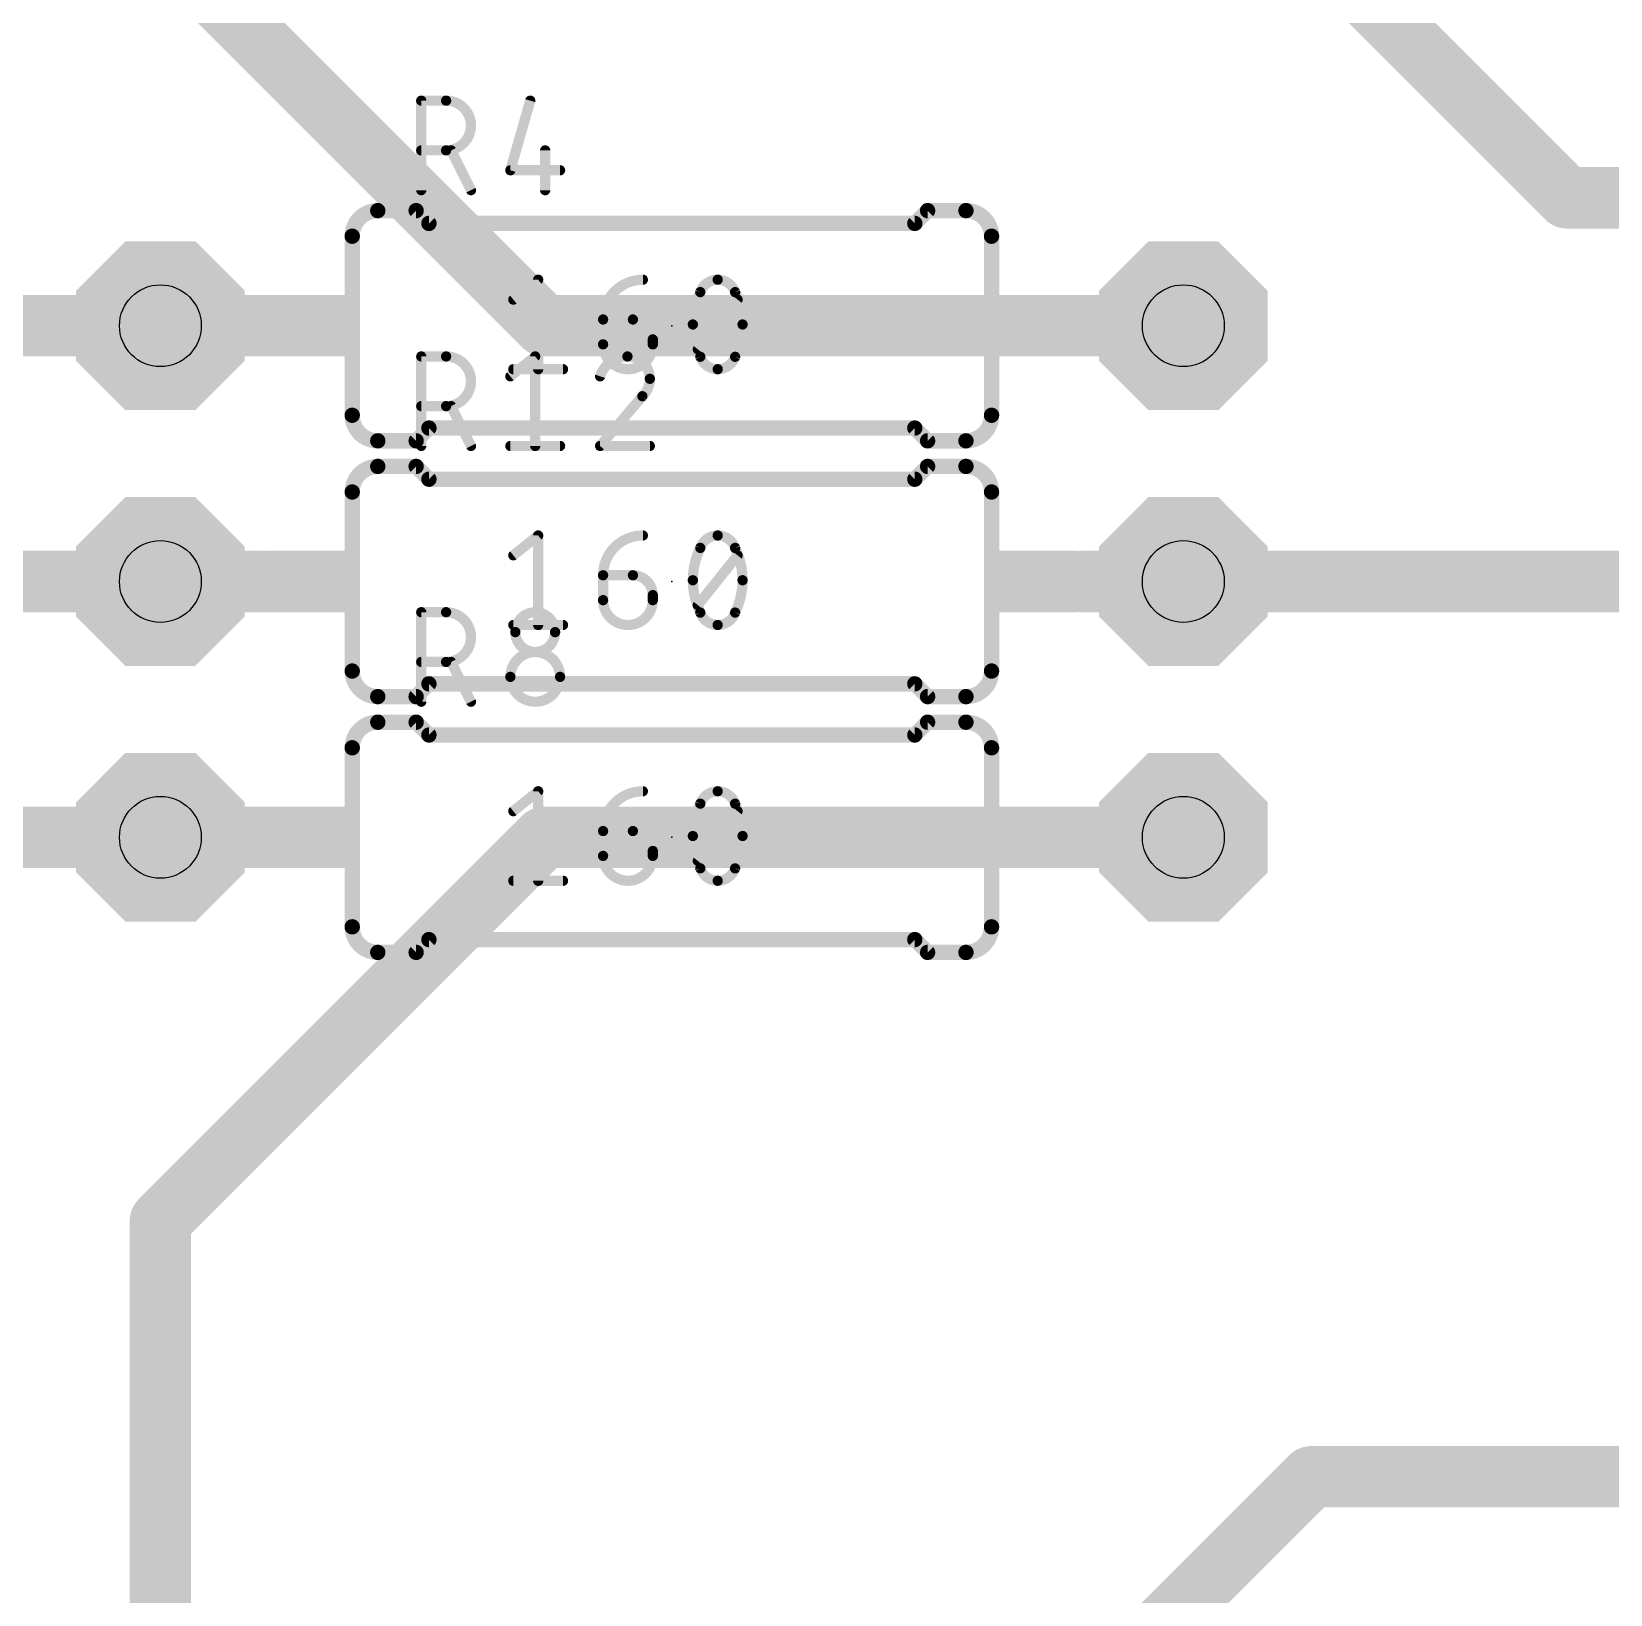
# Model space of a CAD drawing. Extents: x -11 to 108, y -2 to 100.
# Drawn here: x 30.47 to 46.15, y 24.23 to 39.75 of the extents above; entities that cross this region are included whole.
import ezdxf

# ---------------------------------------------------------------- set-up
doc = ezdxf.new("R2010")
doc.units = 0
for name, color, linetype in [('16', 132, 'CONTINUOUS'), ('17', 110, 'CONTINUOUS'), ('21', 253, 'CONTINUOUS'), ('23', 53, 'CONTINUOUS'), ('25', 253, 'CONTINUOUS'), ('27', 253, 'CONTINUOUS'), ('44', 253, 'CONTINUOUS'), ('51', 253, 'CONTINUOUS')]:
    doc.layers.add(name, color=color, linetype=linetype)

# ---------------------------------------------------------------- blocks, each defined once
blk = doc.blocks.new('RECT')
blk.add_solid([(-0.5, -0.5), (0.5, -0.5), (-0.5, 0.5), (0.5, 0.5)])
blk = doc.blocks.new('OCTAGONP')
at = {"const_width": 0.5}
blk.add_lwpolyline([(-0.25, -0.1036), (-0.25, 0.1036), (-0.1036, 0.25), (0.1036, 0.25), (0.25, 0.1036), (0.25, -0.1036), (0.1036, -0.25), (-0.1036, -0.25), (-0.25, -0.1036), (-0.25, 0.1036)], dxfattribs=at)

msp = doc.modelspace()

# ---------------------------------------------------------------- linework, layer by layer
at = {"layer": '16', "const_width": 0.6096}
for points in [[(40.64, 43.18), (45.72, 38.1)], [(31.75, 40.64), (35.56, 36.83)], [(45.72, 38.1), (50.8, 38.1)], [(31.75, 36.83), (27.178, 36.83)], [(35.56, 36.83), (41.91, 36.83)], [(27.178, 34.29), (31.75, 34.29)], [(48.26, 34.29), (41.91, 34.29)], [(31.75, 31.75), (27.178, 31.75)], [(31.75, 27.94), (35.56, 31.75)], [(41.91, 31.75), (35.56, 31.75)], [(31.75, 22.86), (31.75, 27.94)], [(40.64, 22.86), (43.18, 25.4)], [(43.18, 25.4), (50.8, 25.4)]]:
    msp.add_lwpolyline(points, dxfattribs=at)
at = {"layer": '16', "const_width": 0.3048}
for points in [[(45.72, 38.2524, 1), (45.72, 37.9476)], [(45.6122, 37.9922, 1), (45.8278, 38.2078)], [(31.75, 36.6776, 1), (31.75, 36.9824)], [(35.56, 36.9824, 1), (35.56, 36.6776)], [(35.4522, 36.7222, 1), (35.6678, 36.9378)], [(41.91, 36.6776, 1), (41.91, 36.9824)], [(31.75, 34.1376, 1), (31.75, 34.4424)], [(41.91, 34.4424, 1), (41.91, 34.1376)], [(31.75, 31.5976, 1), (31.75, 31.9024)], [(35.56, 31.9024, 1), (35.56, 31.5976)], [(35.6678, 31.6422, 1), (35.4522, 31.8578)], [(41.91, 31.5976, 1), (41.91, 31.9024)], [(31.9024, 27.94, 1), (31.5976, 27.94)], [(31.6422, 28.0478, 1), (31.8578, 27.8322)], [(43.18, 25.5524, 1), (43.18, 25.2476)], [(43.2878, 25.2922, 1), (43.0722, 25.5078)]]:
    msp.add_lwpolyline(points, format="xyb", dxfattribs=at)
at = {"layer": '21'}
for points, const_width in [([(33.909, 37.973, 0.4142), (33.655, 37.719)], 0.1524), ([(33.909, 38.0111, 1), (33.909, 37.9349)], 0.0762), ([(33.909, 37.9349, 1), (33.909, 38.0111)], 0.0762), ([(34.3169, 37.9999, 1), (34.2631, 37.9461)], 0.0762), ([(34.29, 37.9349, 1), (34.29, 38.0111)], 0.0762), ([(39.37, 38.0111, 1), (39.37, 37.9349)], 0.0762), ([(39.3969, 37.9461, 1), (39.3431, 37.9999)], 0.0762), ([(40.005, 37.719, 0.4142), (39.751, 37.973)], 0.1524), ([(39.751, 38.0111, 1), (39.751, 37.9349)], 0.0762), ([(39.751, 37.9349, 1), (39.751, 38.0111)], 0.0762), ([(33.6931, 37.719, 1), (33.6169, 37.719)], 0.0762), ([(34.417, 37.8841, 1), (34.417, 37.8079)], 0.0762), ([(34.3901, 37.8191, 1), (34.4439, 37.8729)], 0.0762), ([(39.2161, 37.8729, 1), (39.2699, 37.8191)], 0.0762), ([(39.243, 37.8079, 1), (39.243, 37.8841)], 0.0762), ([(40.0431, 37.719, 1), (39.9669, 37.719)], 0.0762), ([(33.6169, 37.719, 1), (33.6931, 37.719)], 0.0762), ([(39.9669, 37.719, 1), (40.0431, 37.719)], 0.0762), ([(33.655, 35.941, 0.4142), (33.909, 35.687)], 0.1524), ([(33.6931, 35.941, 1), (33.6169, 35.941)], 0.0762), ([(33.6169, 35.941, 1), (33.6931, 35.941)], 0.0762), ([(39.751, 35.687, 0.4142), (40.005, 35.941)], 0.1524), ([(40.0431, 35.941, 1), (39.9669, 35.941)], 0.0762), ([(39.9669, 35.941, 1), (40.0431, 35.941)], 0.0762), ([(33.909, 35.7251, 1), (33.909, 35.6489)], 0.0762), ([(33.909, 35.6489, 1), (33.909, 35.7251)], 0.0762), ([(34.29, 35.6489, 1), (34.29, 35.7251)], 0.0762), ([(34.417, 35.8521, 1), (34.417, 35.7759)], 0.0762), ([(34.4439, 35.7871, 1), (34.3901, 35.8409)], 0.0762), ([(39.2699, 35.8409, 1), (39.2161, 35.7871)], 0.0762), ([(39.243, 35.7759, 1), (39.243, 35.8521)], 0.0762), ([(39.37, 35.7251, 1), (39.37, 35.6489)], 0.0762), ([(39.751, 35.7251, 1), (39.751, 35.6489)], 0.0762), ([(39.751, 35.6489, 1), (39.751, 35.7251)], 0.0762), ([(34.2631, 35.7139, 1), (34.3169, 35.6601)], 0.0762), ([(39.3431, 35.6601, 1), (39.3969, 35.7139)], 0.0762), ([(33.909, 35.433, 0.4142), (33.655, 35.179)], 0.1524), ([(33.909, 35.4711, 1), (33.909, 35.3949)], 0.0762), ([(33.909, 35.3949, 1), (33.909, 35.4711)], 0.0762), ([(34.3169, 35.4599, 1), (34.2631, 35.4061)], 0.0762), ([(34.29, 35.3949, 1), (34.29, 35.4711)], 0.0762), ([(39.37, 35.4711, 1), (39.37, 35.3949)], 0.0762), ([(39.3969, 35.4061, 1), (39.3431, 35.4599)], 0.0762), ([(40.005, 35.179, 0.4142), (39.751, 35.433)], 0.1524), ([(39.751, 35.4711, 1), (39.751, 35.3949)], 0.0762), ([(39.751, 35.3949, 1), (39.751, 35.4711)], 0.0762), ([(34.417, 35.3441, 1), (34.417, 35.2679)], 0.0762), ([(34.3901, 35.2791, 1), (34.4439, 35.3329)], 0.0762), ([(39.2161, 35.3329, 1), (39.2699, 35.2791)], 0.0762), ([(39.243, 35.2679, 1), (39.243, 35.3441)], 0.0762), ([(33.6931, 35.179, 1), (33.6169, 35.179)], 0.0762), ([(33.6169, 35.179, 1), (33.6931, 35.179)], 0.0762), ([(40.0431, 35.179, 1), (39.9669, 35.179)], 0.0762), ([(39.9669, 35.179, 1), (40.0431, 35.179)], 0.0762), ([(33.655, 33.401, 0.4142), (33.909, 33.147)], 0.1524), ([(33.6931, 33.401, 1), (33.6169, 33.401)], 0.0762), ([(33.6169, 33.401, 1), (33.6931, 33.401)], 0.0762), ([(39.751, 33.147, 0.4142), (40.005, 33.401)], 0.1524), ([(40.0431, 33.401, 1), (39.9669, 33.401)], 0.0762), ([(39.9669, 33.401, 1), (40.0431, 33.401)], 0.0762), ([(34.417, 33.3121, 1), (34.417, 33.2359)], 0.0762), ([(34.4439, 33.2471, 1), (34.3901, 33.3009)], 0.0762), ([(39.2699, 33.3009, 1), (39.2161, 33.2471)], 0.0762), ([(39.243, 33.2359, 1), (39.243, 33.3121)], 0.0762), ([(33.909, 33.1851, 1), (33.909, 33.1089)], 0.0762), ([(33.909, 33.1089, 1), (33.909, 33.1851)], 0.0762), ([(34.2631, 33.1739, 1), (34.3169, 33.1201)], 0.0762), ([(34.29, 33.1089, 1), (34.29, 33.1851)], 0.0762), ([(39.37, 33.1851, 1), (39.37, 33.1089)], 0.0762), ([(39.3431, 33.1201, 1), (39.3969, 33.1739)], 0.0762), ([(39.751, 33.1851, 1), (39.751, 33.1089)], 0.0762), ([(39.751, 33.1089, 1), (39.751, 33.1851)], 0.0762), ([(33.909, 32.893, 0.4142), (33.655, 32.639)], 0.1524), ([(33.909, 32.9311, 1), (33.909, 32.8549)], 0.0762), ([(33.909, 32.8549, 1), (33.909, 32.9311)], 0.0762), ([(34.3169, 32.9199, 1), (34.2631, 32.8661)], 0.0762), ([(34.29, 32.8549, 1), (34.29, 32.9311)], 0.0762), ([(39.37, 32.9311, 1), (39.37, 32.8549)], 0.0762), ([(39.3969, 32.8661, 1), (39.3431, 32.9199)], 0.0762), ([(40.005, 32.639, 0.4142), (39.751, 32.893)], 0.1524), ([(39.751, 32.9311, 1), (39.751, 32.8549)], 0.0762), ([(39.751, 32.8549, 1), (39.751, 32.9311)], 0.0762), ([(34.417, 32.8041, 1), (34.417, 32.7279)], 0.0762), ([(34.3901, 32.7391, 1), (34.4439, 32.7929)], 0.0762), ([(39.2161, 32.7929, 1), (39.2699, 32.7391)], 0.0762), ([(39.243, 32.7279, 1), (39.243, 32.8041)], 0.0762), ([(33.6931, 32.639, 1), (33.6169, 32.639)], 0.0762), ([(33.6169, 32.639, 1), (33.6931, 32.639)], 0.0762), ([(40.0431, 32.639, 1), (39.9669, 32.639)], 0.0762), ([(39.9669, 32.639, 1), (40.0431, 32.639)], 0.0762), ([(33.655, 30.861, 0.4142), (33.909, 30.607)], 0.1524), ([(33.6931, 30.861, 1), (33.6169, 30.861)], 0.0762), ([(33.6169, 30.861, 1), (33.6931, 30.861)], 0.0762), ([(39.751, 30.607, 0.4142), (40.005, 30.861)], 0.1524), ([(40.0431, 30.861, 1), (39.9669, 30.861)], 0.0762), ([(39.9669, 30.861, 1), (40.0431, 30.861)], 0.0762), ([(34.417, 30.7721, 1), (34.417, 30.6959)], 0.0762), ([(34.4439, 30.7071, 1), (34.3901, 30.7609)], 0.0762), ([(39.2699, 30.7609, 1), (39.2161, 30.7071)], 0.0762), ([(39.243, 30.6959, 1), (39.243, 30.7721)], 0.0762), ([(33.909, 30.6451, 1), (33.909, 30.5689)], 0.0762), ([(33.909, 30.5689, 1), (33.909, 30.6451)], 0.0762), ([(34.2631, 30.6339, 1), (34.3169, 30.5801)], 0.0762), ([(34.29, 30.5689, 1), (34.29, 30.6451)], 0.0762), ([(39.37, 30.6451, 1), (39.37, 30.5689)], 0.0762), ([(39.3431, 30.5801, 1), (39.3969, 30.6339)], 0.0762), ([(39.751, 30.6451, 1), (39.751, 30.5689)], 0.0762), ([(39.751, 30.5689, 1), (39.751, 30.6451)], 0.0762)]:
    msp.add_lwpolyline(points, format="xyb", dxfattribs=dict(at, const_width=const_width))
at = {"layer": '21', "const_width": 0.1524}
for points in [[(33.909, 37.973), (34.29, 37.973)], [(34.417, 37.846), (34.29, 37.973)], [(39.243, 37.846), (39.37, 37.973)], [(39.751, 37.973), (39.37, 37.973)], [(33.655, 35.941), (33.655, 37.719)], [(39.243, 37.846), (34.417, 37.846)], [(40.005, 35.941), (40.005, 37.719)], [(33.909, 35.687), (34.29, 35.687)], [(34.417, 35.814), (34.29, 35.687)], [(39.243, 35.814), (34.417, 35.814)], [(39.243, 35.814), (39.37, 35.687)], [(39.751, 35.687), (39.37, 35.687)], [(33.909, 35.433), (34.29, 35.433)], [(34.417, 35.306), (34.29, 35.433)], [(39.243, 35.306), (39.37, 35.433)], [(39.751, 35.433), (39.37, 35.433)], [(39.243, 35.306), (34.417, 35.306)], [(33.655, 33.401), (33.655, 35.179)], [(40.005, 33.401), (40.005, 35.179)], [(34.417, 33.274), (34.29, 33.147)], [(39.243, 33.274), (34.417, 33.274)], [(39.243, 33.274), (39.37, 33.147)], [(33.909, 33.147), (34.29, 33.147)], [(39.751, 33.147), (39.37, 33.147)], [(33.909, 32.893), (34.29, 32.893)], [(34.417, 32.766), (34.29, 32.893)], [(39.243, 32.766), (39.37, 32.893)], [(39.751, 32.893), (39.37, 32.893)], [(39.243, 32.766), (34.417, 32.766)], [(33.655, 30.861), (33.655, 32.639)], [(40.005, 30.861), (40.005, 32.639)], [(34.417, 30.734), (34.29, 30.607)], [(39.243, 30.734), (34.417, 30.734)], [(39.243, 30.734), (39.37, 30.607)], [(33.909, 30.607), (34.29, 30.607)], [(39.751, 30.607), (39.37, 30.607)]]:
    msp.add_lwpolyline(points, dxfattribs=at)
at = {"layer": '23'}
for p in [(36.83, 36.83), (36.83, 34.29), (36.83, 31.75)]:
    msp.add_point(p, dxfattribs=at)
at = {"layer": '25', "const_width": 0.1016}
for points in [[(34.3408, 38.1762), (34.3408, 39.0652)], [(34.3408, 39.0652), (34.5877, 39.0652)], [(35.4233, 39.0652), (35.2258, 38.3738)], [(34.5877, 38.5713), (34.3408, 38.5713)], [(34.8347, 38.1762), (34.6371, 38.5713)], [(35.5715, 38.5713), (35.5715, 38.1762)], [(35.2258, 38.3738), (35.7197, 38.3738)], [(34.3408, 35.6362), (34.3408, 36.5252)], [(34.3408, 36.5252), (34.5877, 36.5252)], [(35.2258, 36.3276), (35.4727, 36.5252)], [(35.4727, 36.5252), (35.4727, 35.6362)], [(34.5877, 36.0313), (34.3408, 36.0313)], [(34.8347, 35.6362), (34.6371, 36.0313)], [(36.5371, 36.1301), (36.1173, 35.6362)], [(35.2258, 35.6362), (35.7197, 35.6362)], [(36.1173, 35.6362), (36.6112, 35.6362)], [(34.3408, 33.0962), (34.3408, 33.9852)], [(34.3408, 33.9852), (34.5877, 33.9852)], [(34.5877, 33.4913), (34.3408, 33.4913)], [(34.8347, 33.0962), (34.6371, 33.4913)]]:
    msp.add_lwpolyline(points, dxfattribs=at)
at = {"layer": '25'}
for points, const_width in [([(34.3662, 39.0652, 1), (34.3154, 39.0652)], 0.0508), ([(34.3408, 39.0906, 1), (34.3408, 39.0398)], 0.0508), ([(34.5877, 38.5713, 1), (34.5877, 39.0652)], 0.1016), ([(34.5877, 39.0906, 1), (34.5877, 39.0398)], 0.0508), ([(34.5877, 39.0398, 1), (34.5877, 39.0906)], 0.0508), ([(35.4478, 39.0582, 1), (35.3989, 39.0722)], 0.0508), ([(34.3408, 38.5967, 1), (34.3408, 38.5459)], 0.0508), ([(34.5877, 38.5967, 1), (34.5877, 38.5459)], 0.0508), ([(34.5877, 38.5459, 1), (34.5877, 38.5967)], 0.0508), ([(34.6598, 38.5827, 1), (34.6144, 38.56)], 0.0508), ([(35.5969, 38.5713, 1), (35.5461, 38.5713)], 0.0508), ([(35.2258, 38.3992, 1), (35.2258, 38.3484)], 0.0508), ([(35.7197, 38.3484, 1), (35.7197, 38.3992)], 0.0508), ([(35.2014, 38.3807, 1), (35.2502, 38.3668)], 0.0508), ([(34.3154, 38.1762, 1), (34.3662, 38.1762)], 0.0508), ([(34.812, 38.1648, 1), (34.8574, 38.1876)], 0.0508), ([(35.5461, 38.1762, 1), (35.5969, 38.1762)], 0.0508), ([(34.3662, 36.5252, 1), (34.3154, 36.5252)], 0.0508), ([(34.3408, 36.5506, 1), (34.3408, 36.4998)], 0.0508), ([(34.5877, 36.0313, 1), (34.5877, 36.5252)], 0.1016), ([(34.5877, 36.5506, 1), (34.5877, 36.4998)], 0.0508), ([(34.5877, 36.4998, 1), (34.5877, 36.5506)], 0.0508), ([(35.4981, 36.5252, 1), (35.4473, 36.5252)], 0.0508), ([(35.4886, 36.5054, 1), (35.4569, 36.545)], 0.0508), ([(36.389, 36.5252, 0.3252), (36.1173, 36.3276)], 0.1016), ([(36.6112, 36.303, 0.4142), (36.389, 36.5252)], 0.1016), ([(36.389, 36.5506, 1), (36.389, 36.4998)], 0.0508), ([(36.389, 36.4998, 1), (36.389, 36.5506)], 0.0508), ([(35.2099, 36.3475, 1), (35.2417, 36.3078)], 0.0508), ([(36.0932, 36.3355, 1), (36.1415, 36.3198)], 0.0508), ([(36.5371, 36.1301, 0.2053), (36.6112, 36.303)], 0.1016), ([(36.6366, 36.3029, 1), (36.5858, 36.303)], 0.0508), ([(36.5858, 36.303, 1), (36.6366, 36.303)], 0.0508), ([(34.3408, 36.0567, 1), (34.3408, 36.0059)], 0.0508), ([(34.5877, 36.0567, 1), (34.5877, 36.0059)], 0.0508), ([(34.5877, 36.0059, 1), (34.5877, 36.0567)], 0.0508), ([(34.6598, 36.0427, 1), (34.6144, 36.02)], 0.0508), ([(36.5196, 36.1485, 1), (36.5546, 36.1117)], 0.0508), ([(36.5565, 36.1136, 1), (36.5178, 36.1465)], 0.0508), ([(34.3154, 35.6362, 1), (34.3662, 35.6362)], 0.0508), ([(34.812, 35.6248, 1), (34.8574, 35.6476)], 0.0508), ([(35.2258, 35.6616, 1), (35.2258, 35.6108)], 0.0508), ([(35.4473, 35.6362, 1), (35.4981, 35.6362)], 0.0508), ([(35.7197, 35.6108, 1), (35.7197, 35.6616)], 0.0508), ([(36.1173, 35.6616, 1), (36.1173, 35.6108)], 0.0508), ([(36.098, 35.6527, 1), (36.1367, 35.6197)], 0.0508), ([(36.6112, 35.6108, 1), (36.6112, 35.6616)], 0.0508), ([(34.3662, 33.9852, 1), (34.3154, 33.9852)], 0.0508), ([(34.3408, 34.0106, 1), (34.3408, 33.9598)], 0.0508), ([(34.5877, 33.4913, 1), (34.5877, 33.9852)], 0.1016), ([(34.5877, 34.0106, 1), (34.5877, 33.9598)], 0.0508), ([(34.5877, 33.9598, 1), (34.5877, 34.0106)], 0.0508), ([(35.6703, 33.7876, 1), (35.2752, 33.7876)], 0.1016), ([(35.2752, 33.7876, 1), (35.6703, 33.7876)], 0.1016), ([(35.3006, 33.7876, 1), (35.2498, 33.7876)], 0.0508), ([(35.2498, 33.7876, 1), (35.3006, 33.7876)], 0.0508), ([(35.6957, 33.7876, 1), (35.6449, 33.7876)], 0.0508), ([(35.6449, 33.7876, 1), (35.6957, 33.7876)], 0.0508), ([(35.7197, 33.3431, 1), (35.2258, 33.3431)], 0.1016), ([(34.3408, 33.5167, 1), (34.3408, 33.4659)], 0.0508), ([(34.5877, 33.5167, 1), (34.5877, 33.4659)], 0.0508), ([(34.5877, 33.4659, 1), (34.5877, 33.5167)], 0.0508), ([(34.6598, 33.5027, 1), (34.6144, 33.48)], 0.0508), ([(35.2258, 33.3431, 1), (35.7197, 33.3431)], 0.1016), ([(35.2512, 33.3431, 1), (35.2004, 33.3431)], 0.0508), ([(35.2004, 33.3431, 1), (35.2512, 33.3431)], 0.0508), ([(35.7451, 33.3431, 1), (35.6943, 33.3431)], 0.0508), ([(35.6943, 33.3431, 1), (35.7451, 33.3431)], 0.0508), ([(34.3154, 33.0962, 1), (34.3662, 33.0962)], 0.0508), ([(34.812, 33.0848, 1), (34.8574, 33.1076)], 0.0508)]:
    msp.add_lwpolyline(points, format="xyb", dxfattribs=dict(at, const_width=const_width))
at = {"layer": '27', "const_width": 0.1016}
for points in [[(35.2552, 37.0896), (35.5021, 37.2872)], [(35.5021, 37.2872), (35.5021, 36.3982)], [(37.0877, 36.5958), (37.4828, 37.0896)], [(36.1467, 36.8921), (36.4431, 36.8921)], [(36.1467, 36.6451), (36.1467, 36.8921)], [(36.6406, 36.6945), (36.6406, 36.6451)], [(35.2552, 36.3982), (35.7491, 36.3982)], [(35.2552, 34.5496), (35.5021, 34.7472)], [(35.5021, 34.7472), (35.5021, 33.8582)], [(37.0877, 34.0558), (37.4828, 34.5496)], [(36.1467, 34.3521), (36.4431, 34.3521)], [(36.1467, 34.1051), (36.1467, 34.3521)], [(36.6406, 34.1545), (36.6406, 34.1051)], [(35.2552, 33.8582), (35.7491, 33.8582)], [(35.2552, 32.0096), (35.5021, 32.2072)], [(35.5021, 32.2072), (35.5021, 31.3182)], [(37.0877, 31.5158), (37.4828, 32.0096)], [(36.1467, 31.8121), (36.4431, 31.8121)], [(36.1467, 31.5651), (36.1467, 31.8121)], [(36.6406, 31.6145), (36.6406, 31.5651)], [(35.2552, 31.3182), (35.7491, 31.3182)]]:
    msp.add_lwpolyline(points, dxfattribs=at)
at = {"layer": '27'}
for points, const_width in [([(35.5275, 37.2872, 1), (35.4767, 37.2872)], 0.0508), ([(35.518, 37.2674, 1), (35.4863, 37.307)], 0.0508), ([(36.5418, 37.2872, 0.4142), (36.1467, 36.8921)], 0.1016), ([(36.5418, 37.2618, 1), (36.5418, 37.3126)], 0.0508), ([(37.2852, 37.2872, 0.3205), (37.1124, 37.1637)], 0.1016), ([(37.4581, 37.1637, 0.3205), (37.2852, 37.2872)], 0.1016), ([(37.2852, 37.3126, 1), (37.2852, 37.2618)], 0.0508), ([(37.2852, 37.2618, 1), (37.2852, 37.3126)], 0.0508), ([(37.1124, 37.1637, 0.1139), (37.0383, 36.8427)], 0.1016), ([(37.0883, 37.172, 1), (37.1364, 37.1555)], 0.0508), ([(37.1352, 37.1526, 1), (37.0895, 37.1749)], 0.0508), ([(37.4809, 37.1749, 1), (37.4352, 37.1526)], 0.0508), ([(37.5322, 36.8427, 0.1139), (37.4581, 37.1637)], 0.1016), ([(37.4341, 37.1555, 1), (37.4821, 37.172)], 0.0508), ([(35.2393, 37.1095, 1), (35.2711, 37.0698)], 0.0508), ([(37.5026, 37.0738, 1), (37.4629, 37.1055)], 0.0508), ([(36.1467, 36.9175, 1), (36.1467, 36.8667)], 0.0508), ([(36.1721, 36.8921, 1), (36.1213, 36.8921)], 0.0508), ([(36.1213, 36.8921, 1), (36.1721, 36.8921)], 0.0508), ([(36.6406, 36.6945, 0.4142), (36.4431, 36.8921)], 0.1016), ([(36.4431, 36.9175, 1), (36.4431, 36.8667)], 0.0508), ([(36.4431, 36.8667, 1), (36.4431, 36.9175)], 0.0508), ([(37.0383, 36.8427, 0.1139), (37.1124, 36.5217)], 0.1016), ([(37.0637, 36.8427, 1), (37.0129, 36.8427)], 0.0508), ([(37.0129, 36.8427, 1), (37.0637, 36.8427)], 0.0508), ([(37.4581, 36.5217, 0.1139), (37.5322, 36.8427)], 0.1016), ([(37.5576, 36.8427, 1), (37.5068, 36.8427)], 0.0508), ([(37.5068, 36.8427, 1), (37.5576, 36.8427)], 0.0508), ([(36.1467, 36.6451, 1), (36.6406, 36.6451)], 0.1016), ([(36.1721, 36.6451, 1), (36.1213, 36.6451)], 0.0508), ([(36.666, 36.6945, 1), (36.6152, 36.6945)], 0.0508), ([(36.6152, 36.6945, 1), (36.666, 36.6945)], 0.0508), ([(36.666, 36.6451, 1), (36.6152, 36.6451)], 0.0508), ([(36.1213, 36.6451, 1), (36.1721, 36.6451)], 0.0508), ([(36.6152, 36.6451, 1), (36.666, 36.6451)], 0.0508), ([(37.0678, 36.6116, 1), (37.1075, 36.5799)], 0.0508), ([(37.1364, 36.5299, 1), (37.0883, 36.5134)], 0.0508), ([(37.1124, 36.5217, 0.3205), (37.2852, 36.3982)], 0.1016), ([(37.0895, 36.5105, 1), (37.1352, 36.5328)], 0.0508), ([(37.2852, 36.3982, 0.3205), (37.4581, 36.5217)], 0.1016), ([(37.4352, 36.5328, 1), (37.4809, 36.5105)], 0.0508), ([(37.4821, 36.5134, 1), (37.4341, 36.5299)], 0.0508), ([(35.2552, 36.4236, 1), (35.2552, 36.3728)], 0.0508), ([(35.4767, 36.3982, 1), (35.5275, 36.3982)], 0.0508), ([(35.7491, 36.3728, 1), (35.7491, 36.4236)], 0.0508), ([(37.2852, 36.4236, 1), (37.2852, 36.3728)], 0.0508), ([(37.2852, 36.3728, 1), (37.2852, 36.4236)], 0.0508), ([(35.5275, 34.7472, 1), (35.4767, 34.7472)], 0.0508), ([(35.518, 34.7274, 1), (35.4863, 34.767)], 0.0508), ([(36.5418, 34.7472, 0.4142), (36.1467, 34.3521)], 0.1016), ([(36.5418, 34.7218, 1), (36.5418, 34.7726)], 0.0508), ([(37.1124, 34.6237, 0.1139), (37.0383, 34.3027)], 0.1016), ([(37.0883, 34.632, 1), (37.1364, 34.6155)], 0.0508), ([(37.2852, 34.7472, 0.3205), (37.1124, 34.6237)], 0.1016), ([(37.1352, 34.6126, 1), (37.0895, 34.6349)], 0.0508), ([(37.4581, 34.6237, 0.3205), (37.2852, 34.7472)], 0.1016), ([(37.2852, 34.7726, 1), (37.2852, 34.7218)], 0.0508), ([(37.2852, 34.7218, 1), (37.2852, 34.7726)], 0.0508), ([(37.4809, 34.6349, 1), (37.4352, 34.6126)], 0.0508), ([(37.5322, 34.3027, 0.1139), (37.4581, 34.6237)], 0.1016), ([(37.4341, 34.6155, 1), (37.4821, 34.632)], 0.0508), ([(35.2393, 34.5695, 1), (35.2711, 34.5298)], 0.0508), ([(37.5026, 34.5338, 1), (37.4629, 34.5655)], 0.0508), ([(36.1467, 34.3775, 1), (36.1467, 34.3267)], 0.0508), ([(36.1721, 34.3521, 1), (36.1213, 34.3521)], 0.0508), ([(36.1213, 34.3521, 1), (36.1721, 34.3521)], 0.0508), ([(36.6406, 34.1545, 0.4142), (36.4431, 34.3521)], 0.1016), ([(36.4431, 34.3775, 1), (36.4431, 34.3267)], 0.0508), ([(36.4431, 34.3267, 1), (36.4431, 34.3775)], 0.0508), ([(37.0383, 34.3027, 0.1139), (37.1124, 33.9817)], 0.1016), ([(37.0637, 34.3027, 1), (37.0129, 34.3027)], 0.0508), ([(37.4581, 33.9817, 0.1139), (37.5322, 34.3027)], 0.1016), ([(37.5576, 34.3027, 1), (37.5068, 34.3027)], 0.0508), ([(36.666, 34.1545, 1), (36.6152, 34.1545)], 0.0508), ([(37.0129, 34.3027, 1), (37.0637, 34.3027)], 0.0508), ([(37.5068, 34.3027, 1), (37.5576, 34.3027)], 0.0508), ([(36.1467, 34.1051, 1), (36.6406, 34.1051)], 0.1016), ([(36.1721, 34.1051, 1), (36.1213, 34.1051)], 0.0508), ([(36.1213, 34.1051, 1), (36.1721, 34.1051)], 0.0508), ([(36.6152, 34.1545, 1), (36.666, 34.1545)], 0.0508), ([(36.666, 34.1051, 1), (36.6152, 34.1051)], 0.0508), ([(36.6152, 34.1051, 1), (36.666, 34.1051)], 0.0508), ([(37.0678, 34.0716, 1), (37.1075, 34.0399)], 0.0508), ([(37.1364, 33.9899, 1), (37.0883, 33.9734)], 0.0508), ([(37.1124, 33.9817, 0.3205), (37.2852, 33.8582)], 0.1016), ([(37.2852, 33.8582, 0.3205), (37.4581, 33.9817)], 0.1016), ([(37.4821, 33.9734, 1), (37.4341, 33.9899)], 0.0508), ([(35.2552, 33.8836, 1), (35.2552, 33.8328)], 0.0508), ([(35.4767, 33.8582, 1), (35.5275, 33.8582)], 0.0508), ([(35.7491, 33.8328, 1), (35.7491, 33.8836)], 0.0508), ([(37.0895, 33.9705, 1), (37.1352, 33.9928)], 0.0508), ([(37.2852, 33.8836, 1), (37.2852, 33.8328)], 0.0508), ([(37.2852, 33.8328, 1), (37.2852, 33.8836)], 0.0508), ([(37.4352, 33.9928, 1), (37.4809, 33.9705)], 0.0508), ([(35.5275, 32.2072, 1), (35.4767, 32.2072)], 0.0508), ([(35.518, 32.1874, 1), (35.4863, 32.227)], 0.0508), ([(36.5418, 32.2072, 0.4142), (36.1467, 31.8121)], 0.1016), ([(36.5418, 32.1818, 1), (36.5418, 32.2326)], 0.0508), ([(37.2852, 32.2072, 0.3205), (37.1124, 32.0837)], 0.1016), ([(37.4581, 32.0837, 0.3205), (37.2852, 32.2072)], 0.1016), ([(37.2852, 32.2326, 1), (37.2852, 32.1818)], 0.0508), ([(37.2852, 32.1818, 1), (37.2852, 32.2326)], 0.0508), ([(35.2393, 32.0295, 1), (35.2711, 31.9898)], 0.0508), ([(37.1124, 32.0837, 0.1139), (37.0383, 31.7627)], 0.1016), ([(37.0883, 32.092, 1), (37.1364, 32.0755)], 0.0508), ([(37.1352, 32.0726, 1), (37.0895, 32.0949)], 0.0508), ([(37.4809, 32.0949, 1), (37.4352, 32.0726)], 0.0508), ([(37.5322, 31.7627, 0.1139), (37.4581, 32.0837)], 0.1016), ([(37.4341, 32.0755, 1), (37.4821, 32.092)], 0.0508), ([(37.5026, 31.9938, 1), (37.4629, 32.0255)], 0.0508), ([(36.1467, 31.8375, 1), (36.1467, 31.7867)], 0.0508), ([(36.1721, 31.8121, 1), (36.1213, 31.8121)], 0.0508), ([(36.1213, 31.8121, 1), (36.1721, 31.8121)], 0.0508), ([(36.6406, 31.6145, 0.4142), (36.4431, 31.8121)], 0.1016), ([(36.4431, 31.8375, 1), (36.4431, 31.7867)], 0.0508), ([(36.4431, 31.7867, 1), (36.4431, 31.8375)], 0.0508), ([(37.0383, 31.7627, 0.1139), (37.1124, 31.4417)], 0.1016), ([(37.0637, 31.7627, 1), (37.0129, 31.7627)], 0.0508), ([(37.0129, 31.7627, 1), (37.0637, 31.7627)], 0.0508), ([(37.4581, 31.4417, 0.1139), (37.5322, 31.7627)], 0.1016), ([(37.5576, 31.7627, 1), (37.5068, 31.7627)], 0.0508), ([(37.5068, 31.7627, 1), (37.5576, 31.7627)], 0.0508), ([(36.1467, 31.5651, 1), (36.6406, 31.5651)], 0.1016), ([(36.1721, 31.5651, 1), (36.1213, 31.5651)], 0.0508), ([(36.1213, 31.5651, 1), (36.1721, 31.5651)], 0.0508), ([(36.666, 31.6145, 1), (36.6152, 31.6145)], 0.0508), ([(36.6152, 31.6145, 1), (36.666, 31.6145)], 0.0508), ([(36.666, 31.5651, 1), (36.6152, 31.5651)], 0.0508), ([(36.6152, 31.5651, 1), (36.666, 31.5651)], 0.0508), ([(37.0678, 31.5316, 1), (37.1075, 31.4999)], 0.0508), ([(35.2552, 31.3436, 1), (35.2552, 31.2928)], 0.0508), ([(35.7491, 31.2928, 1), (35.7491, 31.3436)], 0.0508), ([(37.1364, 31.4499, 1), (37.0883, 31.4334)], 0.0508), ([(37.1124, 31.4417, 0.3205), (37.2852, 31.3182)], 0.1016), ([(37.0895, 31.4305, 1), (37.1352, 31.4528)], 0.0508), ([(37.2852, 31.3182, 0.3205), (37.4581, 31.4417)], 0.1016), ([(37.2852, 31.3436, 1), (37.2852, 31.2928)], 0.0508), ([(37.2852, 31.2928, 1), (37.2852, 31.3436)], 0.0508), ([(37.4352, 31.4528, 1), (37.4809, 31.4305)], 0.0508), ([(37.4821, 31.4334, 1), (37.4341, 31.4499)], 0.0508), ([(35.4767, 31.3182, 1), (35.5275, 31.3182)], 0.0508)]:
    msp.add_lwpolyline(points, format="xyb", dxfattribs=dict(at, const_width=const_width))
at = {"layer": '44'}
for centre in [(31.75, 36.83), (41.91, 36.83), (31.75, 34.29), (41.91, 34.29), (31.75, 31.75), (41.91, 31.75)]:
    msp.add_circle(centre, 0.4064, dxfattribs=at)
at = {"layer": '51', "const_width": 0.6096}
for points in [[(31.75, 36.83), (32.766, 36.83)], [(41.91, 36.83), (40.894, 36.83)], [(31.75, 34.29), (32.766, 34.29)], [(41.91, 34.29), (40.894, 34.29)], [(31.75, 31.75), (32.766, 31.75)], [(41.91, 31.75), (40.894, 31.75)]]:
    msp.add_lwpolyline(points, dxfattribs=at)
at = {"layer": '51', "const_width": 0.3048}
for points in [[(31.75, 36.9824, 1), (31.75, 36.6776)], [(32.766, 36.6776, 1), (32.766, 36.9824)], [(40.894, 36.9824, 1), (40.894, 36.6776)], [(41.91, 36.6776, 1), (41.91, 36.9824)], [(31.75, 34.4424, 1), (31.75, 34.1376)], [(32.766, 34.1376, 1), (32.766, 34.4424)], [(40.894, 34.4424, 1), (40.894, 34.1376)], [(41.91, 34.1376, 1), (41.91, 34.4424)], [(31.75, 31.9024, 1), (31.75, 31.5976)], [(32.766, 31.5976, 1), (32.766, 31.9024)], [(40.894, 31.9024, 1), (40.894, 31.5976)], [(41.91, 31.5976, 1), (41.91, 31.9024)]]:
    msp.add_lwpolyline(points, format="xyb", dxfattribs=at)

# ---------------------------------------------------------------- block references
at = {"layer": '17', "xscale": 1.6764, "yscale": 1.6764}
for p in [(31.75, 36.83), (31.75, 36.83), (41.91, 36.83), (41.91, 36.83), (31.75, 34.29), (31.75, 34.29), (41.91, 34.29), (41.91, 34.29), (31.75, 31.75), (31.75, 31.75), (41.91, 31.75), (41.91, 31.75)]:
    msp.add_blockref('OCTAGONP', p, dxfattribs=at)
at = {"layer": '21', "xscale": 0.8636, "yscale": 0.6096}
for p in [(33.2232, 36.83), (40.4368, 36.83), (33.2232, 34.29), (40.4368, 34.29), (33.2232, 31.75), (40.4368, 31.75)]:
    msp.add_blockref('RECT', p, dxfattribs=at)

doc.saveas('drawing.dxf')
